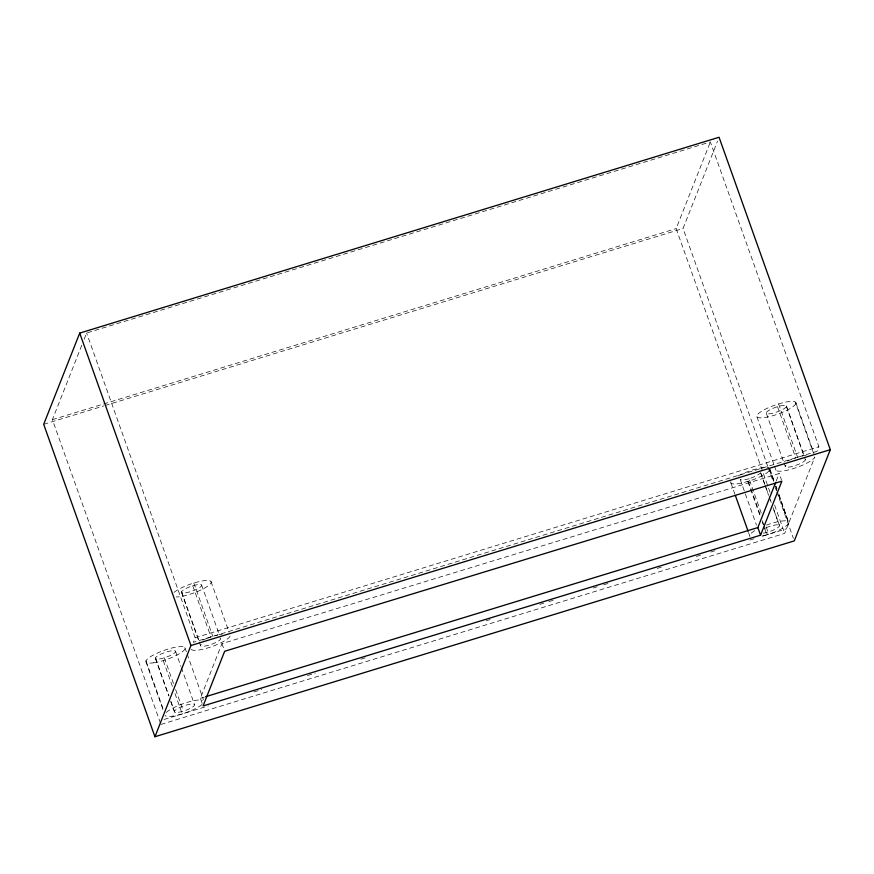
<?xml version="1.0" encoding="UTF-8"?>
<svg xmlns="http://www.w3.org/2000/svg" width="874" height="874" viewBox="0 0 874 874"><rect width="100%" height="100%" fill="white"/><g stroke="black" fill="none" stroke-linecap="round" stroke-linejoin="round"><path stroke-width="0.66" stroke-dasharray="4.37 3.28" d="M160.466 723.159L52.396 419.662L82.145 344.301M84.123 339.276L86.602 332.994L710.354 141.938L818.894 446.723L817.092 451.29L193.34 642.335L195.131 637.791L86.602 332.994M202.178 703.406L200.365 698.326L221.952 643.646L779.182 473.522L781.443 479.87M770.027 492.226L676.148 228.595L710.354 141.938M767.743 466.323L683.053 228.485L717.554 141.064M730.828 481.705A20.758 4.709 -19.6 0 0 743.108 482.787L753.191 479.695A20.758 4.709 -19.6 0 0 768.574 471.447L769.732 469.786M776.21 481.061L779.182 473.522M160.925 724.448L784.677 533.38L788.654 523.308L778.712 495.372M778.854 495.012L788.796 522.947L814.841 456.982A20.758 4.709 -19.6 0 1 793.1 468.661A20.758 4.709 -19.6 0 1 775.85 468.923M788.654 523.308L787.561 524.782A20.758 4.709 -19.6 0 1 772.19 533.042L767.317 534.691L764.16 525.798M763.221 533.173A10.707 2.425 -19.6 0 0 768.028 532.058L770.802 531.119A10.707 2.425 -19.6 0 0 778.734 526.858L779.488 525.875L773.151 508.1M52.396 419.662L676.148 228.595M43.7 424.327L103.722 405.94M105.022 405.536L683.053 228.485M195.131 637.791L818.894 446.723M200.365 698.326L204.287 697.135M164.028 719.488L208.318 705.919M253.995 691.924L261.818 689.531M307.495 675.536L315.317 673.144M360.995 659.149L366.217 657.554M486.261 620.78L490.183 619.579M539.771 604.393L543.683 603.191M548.905 601.596L555.427 599.597M593.271 588.005L597.182 586.804M603.705 584.804L608.927 583.209M657.204 568.417L662.426 566.822M696.36 556.432L701.582 554.826M710.715 552.029L715.926 550.434M749.859 540.045L755.081 538.439M762.904 536.046L786.48 528.825M762.095 536.123L766.826 534.844L763.658 525.951M795.766 402.379L813.858 453.169M795.843 403.646A20.758 4.709 -19.6 0 1 764.663 417.543A20.758 4.709 -19.6 0 1 768.552 407.666A20.758 4.709 -19.6 0 1 795.843 403.646L813.486 453.18M786.371 405.886L804.004 455.409M786.414 406.541A10.707 2.425 -19.6 0 1 770.322 413.708A10.707 2.425 -19.6 0 1 772.332 408.617A10.707 2.425 -19.6 0 1 786.414 406.541L805.402 459.877M778.603 403.919L797.601 457.255M777.51 406.672L795.602 457.473M766.345 413.358L783.519 461.614M783.978 462.881L785.333 466.694M756.939 416.865L774.124 465.121M774.582 466.388L775.937 470.201M769.732 468.497L774.255 481.192M776.068 486.272L776.975 488.817M778.778 493.897L788.796 522.947M769.808 469.611L775.238 484.852M775.686 486.119L776.593 488.664M769.666 469.972L773.741 481.399M775.544 486.479L776.899 490.292M768.202 467.612L773.239 481.76M775.522 488.184L776.44 490.751M776.899 492.04L793.374 538.318M774.604 505.085L784.677 533.38M760.828 473.184L768.508 494.771M770.322 499.852L771.229 502.386M773.031 507.466L779.368 525.252M760.489 472.539L764.564 483.967M765.012 485.245L768.628 495.394M769.087 496.672L771.349 503.02M761.232 513.027L749.029 478.744L751.804 477.783A10.707 2.425 -19.6 0 0 759.735 473.522M766.214 527L768.017 532.08M748.33 481.356L760.533 515.638M762.346 520.718L763.701 524.531M747.827 481.508L750.089 487.856M750.548 489.123L760.489 517.058M762.303 522.139L763.21 524.684M740.234 479.498L756.513 525.219M730.915 482.983L734.979 494.411M748.548 532.506L749.903 536.319A20.758 4.709 -19.6 0 1 756.152 529.808M210.995 581.483L229.086 632.284M201.599 584.99L219.243 634.524M221.952 643.646L223.755 648.726M193.842 583.024L212.83 636.359M192.75 585.788L210.842 636.589M181.53 591.807L199.174 641.33M181.573 592.463L198.759 640.718M199.206 641.997L200.572 645.799M184.884 647.634L186.697 652.714M187.145 653.981L203.423 699.703M175.488 651.141L180.918 666.381M181.366 667.649L194.487 704.477M164.312 657.816L173.817 684.484M175.619 689.564L183.311 711.152M163.23 660.58L172.724 687.248M174.986 693.595L182.218 713.916M155.419 657.958L168.988 696.054M170.801 701.134L174.418 711.294M155.463 658.614L168.584 695.442M170.834 701.789L174.461 711.949M145.991 660.842L163.624 710.376M146.067 662.121L163.252 710.376M787.55 461.002A20.758 4.709 -19.6 0 1 807.041 455.037M230.07 636.097A20.758 4.709 -19.6 0 1 210.896 646.935A20.758 4.709 -19.6 0 1 191.166 649.306M202.779 640.118A20.758 4.709 -19.6 0 1 206.45 638.588M207.706 638.107A20.758 4.709 -19.6 0 1 217.801 635.016M218.97 634.753A20.758 4.709 -19.6 0 1 222.28 634.142M202.014 704.553A20.758 4.709 -19.6 0 1 181.377 714.167A20.758 4.709 -19.6 0 1 165.055 715.456M166.224 712.507A20.758 4.709 -19.6 0 1 184.163 703.341A20.758 4.709 -19.6 0 1 202.473 700.194M805.358 459.221A10.707 2.425 -19.6 0 1 794.182 465.897A10.707 2.425 -19.6 0 1 785.934 465.176M766.443 525.11A20.758 4.709 -19.6 0 1 788.73 521.833M765.995 527.765A10.707 2.425 -19.6 0 1 779.4 525.908M738.137 475.926A20.758 4.709 -19.6 0 1 768.333 467.721M749.04 478.723A10.707 2.425 -19.6 0 1 740.311 479.476M219.866 637.922A10.707 2.425 -19.6 0 1 210.743 644.575A10.707 2.425 -19.6 0 1 201.173 644.28M174.035 592.386A20.758 4.709 -19.6 0 1 202.823 580.871A20.758 4.709 -19.6 0 1 205.882 587.339A20.758 4.709 -19.6 0 1 176.209 596.986M185.55 592.812A10.707 2.425 -19.6 0 0 201.643 585.646A10.707 2.425 -19.6 0 0 187.571 587.721A10.707 2.425 -19.6 0 0 185.55 592.812M178.438 712.299A10.707 2.425 -19.6 0 0 194.531 705.132A10.707 2.425 -19.6 0 0 180.448 707.208A10.707 2.425 -19.6 0 0 178.438 712.299M153.78 662.798A20.758 4.709 -19.6 0 0 184.971 648.901A20.758 4.709 -19.6 0 0 157.681 652.922A20.758 4.709 -19.6 0 0 153.78 662.798M159.439 658.963A10.707 2.425 -19.6 0 0 175.532 651.796A10.707 2.425 -19.6 0 0 161.461 653.872A10.707 2.425 -19.6 0 0 159.439 658.963"/><path stroke-width="1.31" d="M79.709 333.103L43.7 424.327L154.938 736.738L794.291 540.897L830.3 449.673L719.062 137.262L79.709 333.103L190.947 645.515L154.938 736.738M760.555 535.183L781.891 481.137L224.662 651.272L203.074 705.952L760.555 535.183L757.845 527.568L775.708 482.317M190.947 645.515L830.3 449.673M205.587 696.731L757.845 527.568M735.438 495.678L748.1 531.239"/></g></svg>
